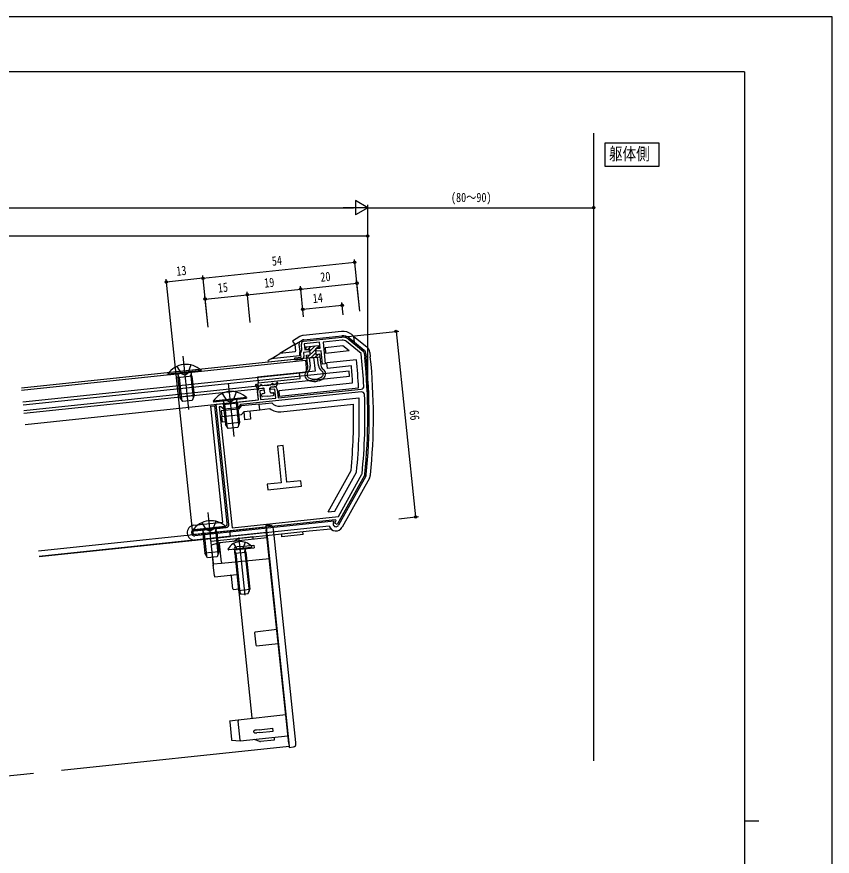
# Model space of a CAD drawing. Units: millimetres, scale not verified. Extents: x -420 to 420, y -297 to 297.
# Drawn here: x 131.8 to 420.5, y 0 to 297 of the extents above; entities that cross this region are included whole.
import ezdxf
from ezdxf.enums import TextEntityAlignment as Align

# ---------------------------------------------------------------- set-up
doc = ezdxf.new("R2010")
doc.units = ezdxf.units.MM
doc.header["$LTSCALE"] = 2
for name, color, linetype in [('0-1_USER1', 3, 'Continuous'), ('0-2_YKK_11', 7, 'Continuous'), ('0-3_YKK_12', 2, 'Continuous'), ('0-4_YKK_13', 4, 'Continuous'), ('0-5_YKK_D', 6, 'Continuous'), ('0-6_YKK_ZWAK', 7, 'Continuous'), ('0-7_YSS_K', 3, 'Continuous')]:
    doc.layers.add(name, color=color, linetype=linetype)
doc.styles.add('ＭＳ ゴシック', font='')
doc.styles.get('ＭＳ ゴシック').set_extended_font_data('MS Gothic')

msp = doc.modelspace()

# ---------------------------------------------------------------- linework, layer by layer
at = {"layer": '0-1_USER1'}
msp.add_lwpolyline([(340.05, 244.194), (359.299, 244.194), (359.299, 252.341), (340.05, 252.341)], close=True, dxfattribs=at)
at = {"layer": '0-2_YKK_11'}
for p, q in [((233.481, 182.248), (246.964, 183.665)), ((249.165, 183.013), (254.472, 178.716)), ((254.837, 178.043), (255.003, 176.466)), ((244.693, 119.074), (194.87, 113.837)), ((207.152, 115.128), (207.361, 113.139))]:
    msp.add_line(p, q, dxfattribs=at)
for points in [[(247.038, 182.567), (240.259, 181.854), (241.064, 174.197), (240.069, 174.092), (239.568, 178.866), (237.877, 178.688), (237.783, 179.583), (239.275, 179.74), (239.055, 181.828), (233.585, 181.254), (233.805, 179.165), (235.296, 179.322), (235.391, 178.427), (233.302, 178.207), (233.448, 176.815)], [(253.909, 176.351), (253.748, 177.887), (248.505, 182.132)], [(232.537, 178.723), (232.81, 179.06), (232.591, 181.149)], [(232.558, 175.716), (230.37, 175.486), (230.276, 176.381), (232.464, 176.611), (232.319, 177.989)], [(206.912, 117.416), (202.449, 159.882), (206.965, 160.357), (207.16, 160.256), (207.707, 160.314), (207.877, 160.452), (217.366, 161.45), (217.053, 164.433)], [(253.843, 164.278), (211.007, 159.776), (210.117, 158.677), (205.144, 158.154), (204.045, 159.044), (203.548, 158.992), (208.042, 116.227), (245.715, 120.187), (254.028, 135.185), (254.065, 135.3)], [(217.943, 165.532), (219.186, 165.663), (219.27, 164.867), (217.828, 164.716), (218.162, 161.533), (223.532, 162.098), (223.198, 165.28), (221.756, 165.129), (221.672, 165.924), (222.915, 166.055)], [(224.014, 165.165), (224.328, 162.181), (253.813, 165.28)], [(254.933, 134.754), (245.279, 117.339), (244.405, 117.824), (244.913, 118.741), (244.693, 119.074)], [(194.734, 115.13), (199.599, 115.642), (199.794, 115.541), (200.341, 115.599), (200.511, 115.737), (206.022, 116.317)]]:
    msp.add_lwpolyline(points, dxfattribs=at)
for centre, radius, start, end in [((233.585, 181.254), 1, 96.00001, 185.99999), ((247.277, 180.682), 3, 51, 95.99999), ((247.247, 180.578), 2, 51.00003, 96.00002), ((233.314, 178.094), 1, 141.00003, 186.00002), ((253.843, 177.939), 1, 6.00001, 51), ((232.454, 176.71), 1, 276.00001, 5.99999), ((56.098, 155.56), 198.9, 3.10358, 6), ((56.099, 155.56), 200, 354.13891, 6), ((253.708, 166.275), 1, 276.00001, 3.10357), ((218.047, 164.538), 1, 96.00001, 185.99999), ((223.02, 165.06), 1, 6.00001, 95.99999), ((253.948, 163.284), 1, 2.23546, 96), ((56.098, 155.56), 199, 354.15662, 2.23544), ((254.058, 135.239), 1, 331.00011, 354.13901), ((205.917, 117.311), 1, 276.00001, 5.99999), ((194.802, 114.484), 0.65, 95.99999, 276.00001)]:
    msp.add_arc(centre, radius, start, end, dxfattribs=at)
at = {"layer": '0-3_YKK_12'}
for p, q in [((133.462, 165.703), (230.928, 175.947)), ((190.601, 176.936), (192.587, 158.04)), ((133.985, 160.73), (234.432, 171.287)), ((206.689, 167.366), (208.676, 148.47)), ((134.403, 156.752), (216.886, 165.421)), ((216.886, 165.421), (217.304, 161.443)), ((134.821, 152.774), (217.304, 161.443)), ((199.428, 121.657), (201.414, 102.761)), ((139.525, 108.02), (220.081, 116.487)), ((220.081, 116.487), (228.234, 38.914)), ((220.29, 114.498), (139.734, 106.031)), ((139.734, 106.031), (207.361, 113.139)), ((147.678, 30.448), (228.234, 38.914)), ((32.001, 18.289), (137.825, 29.412))]:
    msp.add_line(p, q, dxfattribs=at)
msp.add_lwpolyline([(133.546, 164.907), (233.993, 175.464), (234.432, 171.287)], dxfattribs=at)
at = {"layer": '0-4_YKK_13'}
for p, q in [((246.755, 185.654), (233.272, 184.237)), ((233.428, 182.745), (246.911, 184.162)), ((232.04, 183.825), (229.469, 182.28)), ((251.201, 183.938), (255.731, 180.27)), ((251.423, 181.828), (254.787, 179.104)), ((230.241, 180.994), (224.985, 177.836)), ((230.403, 178.405), (224.985, 177.836)), ((230.241, 180.994), (230.474, 178.779)), ((231.743, 181.06), (231.998, 178.63)), ((234.178, 179.948), (234.47, 180.24)), ((234.559, 176.289), (237.564, 179.293)), ((234.851, 179.275), (235.975, 180.399)), ((235.614, 178.691), (237.48, 180.557)), ((237.862, 179.591), (238.736, 180.465)), ((240.955, 180.017), (247.277, 180.682)), ((240.955, 180.017), (241.164, 178.028)), ((241.164, 178.028), (249.475, 178.902)), ((247.277, 180.682), (249.475, 178.902)), ((256.826, 178.252), (256.992, 176.675)), ((221.942, 176.008), (220.86, 175.357)), ((220.909, 174.894), (220.86, 175.357)), ((221.942, 176.008), (224.985, 177.836)), ((231.965, 177.061), (221.942, 176.008)), ((231.886, 177.807), (231.965, 177.061)), ((234.565, 176.228), (239.141, 176.709)), ((235.361, 176.312), (235.675, 173.329)), ((235.996, 176.379), (237.69, 178.073)), ((237.502, 176.537), (238.625, 177.661)), ((238.659, 173.642), (238.345, 176.626)), ((239.007, 176.695), (239.129, 176.818)), ((252.071, 175.655), (241.629, 174.558)), ((255.334, 178.095), (255.5, 176.518)), ((188.472, 173.276), (190.104, 170.715)), ((193.444, 173.799), (192.381, 170.954)), ((241.838, 172.569), (241.629, 174.558)), ((250.276, 173.455), (241.838, 172.569)), ((249.475, 171.661), (134.11, 159.537)), ((134.298, 157.747), (249.663, 169.871)), ((197.07, 171.832), (185.335, 170.599)), ((185.335, 170.599), (185.36, 170.352)), ((185.36, 170.352), (197.096, 171.586)), ((188.888, 169.315), (189.041, 169.93)), ((193.861, 169.838), (188.888, 169.315)), ((188.888, 169.315), (189.609, 162.453)), ((189.319, 169.361), (189.03, 170.258)), ((189.319, 169.361), (190.136, 161.583)), ((191.306, 170.229), (190.104, 170.715)), ((191.306, 170.229), (192.381, 170.954)), ((193.43, 169.793), (193.526, 170.731)), ((193.43, 169.793), (194.248, 162.015)), ((193.861, 169.838), (193.584, 170.407)), ((193.861, 169.838), (194.582, 162.976)), ((197.07, 171.832), (197.096, 171.586)), ((231.945, 171.026), (217.027, 169.458)), ((217.027, 169.458), (217.236, 167.469)), ((237.415, 171.601), (231.945, 171.026)), ((232.154, 169.037), (231.945, 171.026)), ((249.663, 169.871), (249.475, 171.661)), ((217.029, 165.587), (216.367, 166.498)), ((216.771, 166.792), (216.822, 166.722)), ((217.236, 167.469), (232.154, 169.037)), ((217.46, 165.347), (217.236, 167.469)), ((218.291, 166.373), (217.736, 166.315)), ((218.117, 166.515), (218.291, 166.373)), ((218.854, 166.432), (218.369, 166.825)), ((220.346, 166.589), (218.854, 166.432)), ((220.346, 166.589), (221.837, 166.746)), ((221.837, 166.746), (222.23, 167.231)), ((223.8, 167.53), (223.765, 167.451)), ((223.798, 166.298), (224.256, 167.327)), ((224.564, 164.72), (250.734, 167.471)), ((204.56, 163.706), (206.192, 161.145)), ((209.533, 164.229), (208.469, 161.384)), ((217.303, 165.465), (219.136, 165.658)), ((219.345, 163.669), (218.749, 163.606)), ((219.612, 163.998), (219.466, 165.391)), ((221.601, 164.207), (221.455, 165.6)), ((223.556, 166.122), (221.722, 165.929)), ((221.931, 163.94), (222.528, 164.003)), ((222.899, 163.338), (222.858, 163.736)), ((194.582, 162.976), (189.609, 162.453)), ((190.583, 160.846), (189.609, 162.453)), ((193.964, 161.201), (190.583, 160.846)), ((194.582, 162.976), (193.964, 161.201)), ((213.158, 162.262), (201.423, 161.029)), ((201.423, 161.029), (201.449, 160.782)), ((201.449, 160.782), (213.184, 162.016)), ((205.407, 159.791), (205.118, 160.688)), ((207.394, 160.659), (206.192, 161.145)), ((207.394, 160.659), (208.469, 161.384)), ((209.519, 160.223), (209.615, 161.161)), ((209.949, 160.268), (209.672, 160.837)), ((213.158, 162.262), (213.184, 162.016)), ((217.65, 159.971), (222.126, 160.442)), ((218.523, 162.879), (218.482, 163.276)), ((220.743, 162.81), (218.853, 162.611)), ((220.743, 162.81), (222.632, 163.009)), ((225.139, 159.25), (252.987, 162.177)), ((200.512, 159.175), (202.004, 159.332)), ((204.818, 118.201), (200.512, 159.175)), ((202.501, 159.385), (202.004, 159.332)), ((206.362, 117.861), (202.004, 159.332)), ((204.977, 159.745), (205.13, 160.36)), ((214.287, 157.607), (214.6, 154.623)), ((217.859, 157.982), (221.437, 158.358)), ((225.348, 157.261), (251.049, 159.962)), ((204.62, 153.574), (204.411, 155.563)), ((205.405, 155.668), (205.614, 153.679)), ((212.611, 154.414), (212.298, 157.398)), ((214.6, 154.623), (212.611, 154.414)), ((205.614, 153.679), (204.62, 153.574)), ((210.671, 153.406), (205.698, 152.883)), ((206.671, 151.276), (205.698, 152.883)), ((210.053, 151.631), (206.671, 151.276)), ((210.671, 153.406), (210.053, 151.631)), ((242.042, 121.812), (250.161, 136.458)), ((255.37, 134.512), (245.717, 117.097)), ((256.682, 133.785), (247.029, 116.369)), ((225.475, 132.137), (220.502, 131.614)), ((220.502, 131.614), (220.711, 129.625)), ((220.711, 129.625), (232.646, 130.879)), ((232.646, 130.879), (232.437, 132.868)), ((205.897, 116.553), (194.161, 115.319)), ((194.187, 115.073), (205.922, 116.306)), ((194.525, 117.119), (204.818, 118.201)), ((194.682, 115.628), (205.472, 116.762)), ((242.458, 116.828), (195.079, 111.848)), ((197.299, 117.997), (198.93, 115.436)), ((202.271, 118.519), (201.208, 115.675)), ((205.897, 116.553), (205.922, 116.306)), ((221.591, 117.053), (220.029, 116.984)), ((220.029, 116.984), (220.185, 115.495)), ((222.682, 115.662), (222.629, 116.158)), ((194.161, 115.319), (194.187, 115.073)), ((197.715, 114.036), (197.868, 114.65)), ((202.687, 114.558), (197.715, 114.036)), ((197.715, 114.036), (198.436, 107.174)), ((198.145, 114.081), (197.857, 114.979)), ((198.145, 114.081), (198.963, 106.304)), ((200.133, 114.95), (198.93, 115.436)), ((200.133, 114.95), (201.208, 115.675)), ((202.257, 114.513), (202.353, 115.451)), ((202.257, 114.513), (203.074, 106.736)), ((202.687, 114.558), (202.41, 115.128)), ((202.687, 114.558), (203.409, 107.696)), ((210.556, 112.57), (215.412, 113.08)), ((215.412, 113.08), (215.464, 112.583)), ((228.13, 39.906), (220.185, 115.495)), ((230.606, 40.262), (222.682, 115.662)), ((233.179, 113.842), (233.075, 114.836)), ((200.504, 111.413), (200.4, 112.408)), ((204.298, 104.017), (203.613, 110.533)), ((208.555, 111.354), (210.34, 112.494)), ((208.556, 110.627), (209.675, 108.869)), ((210.47, 112.259), (212.557, 92.406)), ((210.87, 109.587), (215.725, 110.097)), ((212.683, 111.061), (211.953, 109.109)), ((215.464, 112.583), (215.516, 112.086)), ((215.725, 110.097), (215.83, 109.102)), ((203.409, 107.696), (198.436, 107.174)), ((199.409, 105.567), (198.436, 107.174)), ((200.682, 109.726), (201.312, 103.729)), ((203.409, 107.696), (202.791, 105.922)), ((214.79, 109.194), (206.882, 108.363)), ((208.994, 107.177), (209.052, 108)), ((208.994, 107.177), (212.972, 107.595)), ((208.994, 107.177), (210.373, 94.05)), ((209.37, 107.217), (209.026, 108.201)), ((209.37, 107.217), (210.829, 93.335)), ((209.675, 108.869), (210.878, 108.384)), ((210.87, 109.587), (209.875, 109.482)), ((210.975, 108.592), (209.98, 108.487)), ((211.953, 109.109), (210.878, 108.384)), ((210.975, 108.592), (215.83, 109.102)), ((212.595, 107.556), (212.727, 108.59)), ((212.595, 107.556), (214.054, 93.674)), ((212.972, 107.595), (212.743, 108.388)), ((212.972, 107.595), (214.351, 94.468)), ((202.791, 105.922), (199.409, 105.567)), ((204.298, 104.017), (204.298, 104.017)), ((204.352, 103.721), (221.252, 105.349)), ((209.307, 104.198), (209.338, 103.9)), ((201.312, 103.729), (201.343, 103.432)), ((201.343, 103.432), (204.352, 103.721)), ((201.343, 103.432), (201.375, 103.133)), ((201.793, 99.155), (201.375, 103.133)), ((209.338, 103.9), (215.109, 48.993)), ((201.793, 99.155), (201.824, 98.857)), ((201.824, 98.857), (209.787, 99.624)), ((208.301, 94.636), (207.828, 99.136)), ((208.63, 94.369), (210.321, 94.547)), ((210.373, 94.05), (214.351, 94.468)), ((210.373, 94.05), (211.216, 92.73)), ((211.216, 92.73), (213.802, 93.002)), ((213.802, 93.002), (214.351, 94.468)), ((215.979, 78.986), (216.425, 74.743)), ((223.896, 80.187), (216.243, 79.315)), ((216.752, 74.476), (224.419, 75.215)), ((227.064, 50.053), (210.194, 48.131)), ((210.204, 47.83), (210.204, 47.831)), ((210.909, 41.116), (210.204, 47.83)), ((215.109, 48.993), (215.14, 48.695)), ((217.685, 44.744), (216.691, 44.639)), ((217.685, 44.744), (222.54, 45.254)), ((222.645, 44.259), (222.54, 45.254)), ((217.79, 43.749), (216.795, 43.645)), ((217.79, 43.749), (222.645, 44.259)), ((222.875, 42.072), (222.927, 41.574)), ((217.896, 40.596), (215.913, 41.34)), ((222.98, 41.077), (218.124, 40.567)), ((222.927, 41.574), (222.98, 41.077)), ((230.659, 39.766), (230.606, 40.262))]:
    msp.add_line(p, q, dxfattribs=at)
for points in [[(249.48, 183.402), (251.423, 181.828), (251.201, 183.938), (250.424, 184.567)], [(229.469, 182.28), (230.241, 180.994), (232.813, 182.539)], [(234.148, 180.207), (238.722, 180.687), (238.827, 179.693), (237.534, 179.557), (237.743, 177.568), (239.036, 177.704), (239.455, 173.726)], [(234.879, 173.245), (234.461, 177.223), (235.754, 177.359), (235.545, 179.348), (234.252, 179.212), (234.148, 180.207)], [(220.909, 174.894), (236.892, 176.574), (237.415, 171.601)], [(222.541, 166.979), (222.4, 166.805), (222.955, 166.863)], [(224.564, 164.72), (224.773, 162.731), (252.838, 165.681)], [(209.949, 160.268), (204.977, 159.745), (205.175, 157.856), (205.698, 152.883)], [(205.407, 159.791), (205.606, 157.901), (206.225, 152.013)], [(209.519, 160.223), (209.717, 158.333), (210.336, 152.445)], [(209.949, 160.268), (210.147, 158.389), (210.671, 153.406)], [(232.437, 132.868), (227.464, 132.346), (226.105, 145.275), (224.116, 145.065), (225.475, 132.137)], [(242.042, 121.812), (244.47, 122.067), (252.11, 135.85)], [(243.967, 118.066), (244.22, 118.521), (194.922, 113.34)], [(200.504, 111.413), (223.378, 113.817), (235.313, 115.072), (243.01, 115.881)], [(233.179, 113.842), (225.72, 113.058), (225.616, 114.052)], [(203.582, 110.831), (200.651, 110.021), (200.682, 109.726)], [(220.489, 112.609), (203.582, 110.832), (203.582, 110.831)], [(210.194, 48.131), (207.191, 47.789), (207.223, 47.491), (207.874, 41.295)], [(210.941, 40.817), (210.941, 40.817), (227.848, 42.594)], [(207.874, 41.295), (207.905, 41.001), (210.941, 40.817)], [(228.13, 39.906), (228.287, 38.417), (229.829, 38.675)]]:
    msp.add_lwpolyline(points, dxfattribs=at)
msp.add_lwpolyline([(204.411, 155.563), (211.408, 156.299), (212.298, 157.398), (217.859, 157.982), (217.65, 159.971), (211.265, 159.3), (210.375, 158.201), (204.202, 157.552)], close=True, dxfattribs=at)
for centre, radius, start, end in [((233.585, 181.254), 3, 96, 121), ((247.277, 180.682), 5, 51, 96), ((247.277, 180.682), 3.5, 51, 96), ((233.234, 181.217), 1.5, 146.7592, 186), ((233.585, 181.254), 1.5, 96, 121), ((233.627, 177.99), 3.25, 165.9408, 172.65764), ((233.627, 177.99), 1.75, 158.53058, 186), ((253.843, 177.939), 1.5, 6, 51), ((253.843, 177.939), 3, 6, 51), ((56.099, 155.56), 197, 2.94472, 5.85458), ((56.099, 155.56), 200.5, 354.13891, 6), ((56.099, 155.56), 202, 354.13891, 6), ((191.719, 166.295), 7.7, 45.98312, 146.01688), ((232.886, 173.075), 2, 316.5416, 4.86153), ((232.886, 173.075), 2.8, 316.5416, 5.18686), ((241.439, 173.974), 2.8, 186.81318, 235.45838), ((241.439, 173.974), 2, 187.13845, 235.45838), ((239.171, 170.679), 2, 308.77911, 55.45842), ((56.099, 155.56), 195, 3.5017, 5.26542), ((188.459, 170.075), 0.6, 346.03043, 96), ((194.123, 170.67), 0.6, 96, 205.96957), ((235.79, 170.324), 2, 136.54158, 243.22093), ((235.79, 170.324), 1.2, 136.54158, 243.22093), ((237.204, 173.127), 4.34, 243.22093, 308.77911), ((239.171, 170.679), 1.2, 308.77911, 55.45842), ((216.569, 166.645), 0.25, 35.98854, 215.99853), ((217.631, 167.31), 1, 215.98854, 275.99853), ((218.243, 166.67), 0.2, 50.99853, 230.99853), ((222.386, 167.105), 0.2, 320.99853, 140.99853), ((222.851, 167.858), 1, 275.99853, 336.00852), ((224.028, 167.429), 0.25, 336.00852, 156.00852), ((237.204, 173.127), 5.14, 243.22093, 308.77911), ((207.808, 156.725), 7.7, 45.98312, 146.01688), ((217.271, 165.763), 0.3, 215.99853, 275.99853), ((218.78, 163.308), 0.3, 95.99853, 185.99853), ((219.168, 165.359), 0.3, 5.99853, 95.99853), ((219.314, 163.967), 0.3, 275.99853, 5.99853), ((221.753, 165.631), 0.3, 95.99853, 185.99853), ((221.9, 164.239), 0.3, 185.99853, 275.99853), ((222.559, 163.705), 0.3, 5.99853, 95.99853), ((223.524, 166.421), 0.3, 275.99853, 335.99853), ((204.547, 160.505), 0.6, 346.03043, 96), ((210.211, 161.1), 0.6, 96, 205.96957), ((218.822, 162.91), 0.3, 185.99853, 275.99853), ((224.773, 162.731), 3.5, 220.8499, 276), ((222.601, 163.307), 0.3, 275.99853, 5.99853), ((56.099, 155.56), 197, 354.2577, 1.92478), ((224.773, 162.731), 5.5, 232.65824, 276), ((56.099, 155.56), 195, 354.37834, 1.29352), ((254.058, 135.239), 1.5, 331, 354.13891), ((254.058, 135.239), 3, 331, 354.13891), ((194.802, 114.484), 2.65, 96, 276), ((200.546, 111.015), 7.7, 45.98312, 146.01688), ((202.95, 115.39), 0.6, 96, 205.96957), ((205.368, 117.756), 1, 276, 6), ((221.635, 116.054), 1, 6, 92.5), ((244.842, 117.581), 2.5, 197.53696, 331), ((244.842, 117.581), 1, 151, 331), ((194.802, 114.484), 1.15, 96, 276), ((197.285, 114.795), 0.6, 346.03043, 96), ((211.129, 105.994), 5.3, 43.71409, 148.28591), ((210.609, 112.073), 0.5, 96, 122.56505), ((206.854, 108.636), 0.274, 148.28591, 276), ((208.554, 108.036), 0.5, 355.90904, 96), ((213.223, 108.527), 0.5, 96, 196.09096), ((214.761, 109.467), 0.274, 276, 43.71409), ((207.529, 99.105), 0.3, 4.96929, 95.5), ((208.599, 94.667), 0.3, 186, 276), ((216.277, 79.017), 0.3, 96.5, 186), ((216.723, 74.775), 0.3, 186, 275.5), ((218.072, 41.064), 0.5, 249.43495, 276), ((229.664, 39.662), 1, 279.5, 6)]:
    msp.add_arc(centre, radius, start, end, dxfattribs=at)
for centre, major_axis, ratio, start_param, end_param in [((203.638, 110.536), (-0.056, 0.296), 0.081651, 0.0067576, 1.5505236), ((201.823, 110.345), (-1.79, -0.188), 0.166667, 3.1415927, 3.1551078), ((209.928, 108.985), (-1.112, -0.117), 0.447214, 4.712389, 7.8539816), ((204.323, 104.02), (-0.029, 0.299), 0.082759, 1.572231, 3.1415927), ((210.228, 47.833), (-0.034, 0.298), 0.082759, 0, 1.5693616), ((216.743, 44.142), (-1.112, -0.117), 0.447214, 4.712389, 7.8539816), ((209.119, 40.927), (-1.79, -0.188), 0.166667, 3.1280775, 3.1415927), ((210.934, 41.118), (-0.007, 0.301), 0.081651, 1.5910691, 3.1348351)]:
    msp.add_ellipse(centre, major_axis=major_axis, ratio=ratio, start_param=start_param, end_param=end_param, dxfattribs=at)
at = {"layer": '0-5_YKK_D'}
for p, q in [((256.099, 229.458), (251.768, 231.958)), ((251.768, 231.958), (251.768, 226.958)), ((-297.975, 229.458), (251.099, 229.458)), ((256.099, 229.458), (247.438, 229.458)), ((256.099, 229.458), (251.768, 226.958)), ((256.099, 198.811), (256.099, 230.458)), ((256.099, 156.56), (256.099, 230.458)), ((256.099, 229.458), (336.099, 229.458)), ((336.099, 225.366), (336.099, 230.458)), ((256.099, 198.811), (256.099, 220.458)), ((-22.999, 219.458), (256.099, 219.458)), ((253.276, 192.898), (251.358, 211.144)), ((197.758, 204.505), (251.463, 210.149)), ((199.574, 187.231), (197.654, 205.499)), ((199.574, 187.231), (197.654, 205.499)), ((194.051, 115.41), (184.725, 204.14)), ((197.759, 204.505), (184.83, 203.146)), ((232.349, 200.667), (252.24, 202.757)), ((253.276, 192.898), (252.135, 203.752)), ((214.492, 188.799), (213.349, 199.675)), ((214.492, 188.799), (213.349, 199.675)), ((213.453, 198.681), (232.349, 200.667)), ((233.388, 190.785), (232.245, 201.661)), ((233.388, 190.785), (232.245, 201.661)), ((199.574, 187.231), (198.431, 198.108)), ((198.535, 197.113), (213.453, 198.681)), ((233.388, 190.785), (232.998, 194.492)), ((233.103, 193.498), (247.026, 194.961)), ((247.387, 191.526), (246.921, 195.956)), ((247.958, 183.77), (267.096, 185.781)), ((266.101, 185.677), (273, 120.038)), ((267.033, 119.411), (273.994, 120.143))]:
    msp.add_line(p, q, dxfattribs=at)
for centre in [(336.099, 229.458), (256.099, 219.458), (251.463, 210.149), (197.758, 204.505), (197.759, 204.505), (184.83, 203.146), (252.24, 202.757), (213.453, 198.681), (213.453, 198.681), (232.349, 200.667), (232.349, 200.667), (198.535, 197.113), (233.103, 193.498), (247.026, 194.961), (266.101, 185.677), (273, 120.038)]:
    msp.add_circle(centre, 0.425, dxfattribs=at)
at = {"layer": '0-6_YKK_ZWAK'}
for p, q in [((389.502, 277.5), (-390.498, 277.5)), ((389.502, 277.5), (389.502, -252.5)), ((389.502, 12.5), (394.502, 12.5))]:
    msp.add_line(p, q, dxfattribs=at)
msp.add_lwpolyline([(-420.5, -297), (420.5, -297), (420.5, 297), (-420.5, 297)], close=True, dxfattribs=at)
at = {"layer": '0-7_YSS_K'}
msp.add_line((336.099, 33.694), (336.099, 255.846), dxfattribs=at)

# ---------------------------------------------------------------- texts
at = {"layer": '0-1_USER1', "style": 'ＭＳ ゴシック', "width": 0.8}
msp.add_text('躯体側', height=4.399, dxfattribs=at).set_placement((341.5, 245), align=Align.BOTTOM_LEFT)
at = {"layer": '0-5_YKK_D', "style": 'ＭＳ ゴシック', "width": 0.8}
msp.add_text('(80～90)', height=3.299, dxfattribs=at).set_placement((285.539, 230.458), align=Align.BOTTOM_LEFT)
for s, rotation, p in [('54', 6, (222.399, 207.899)), ('13', 6, (188.585, 204.345)), ('20', 6, (239.585, 202.232)), ('15', 6, (203.285, 198.417)), ('19', 6, (219.695, 200.141)), ('14', 6, (236.858, 194.697)), ('66', 276, (269.861, 157.556))]:
    msp.add_text(s, height=3.299, rotation=rotation, dxfattribs=at).set_placement(p, align=Align.BOTTOM_LEFT)

doc.saveas('drawing.dxf')
